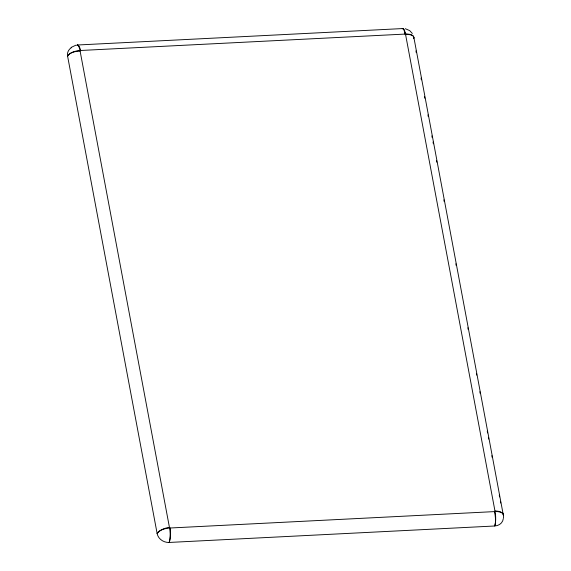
<?xml version="1.0" encoding="UTF-8"?>
<svg xmlns="http://www.w3.org/2000/svg" width="571" height="571" viewBox="0 0 571 571"><rect width="100%" height="100%" fill="white"/><g stroke="black" fill="none" stroke-linecap="round" stroke-linejoin="round"><path stroke-width="0.86" d="M503.543 516.041L503.501 517.911M503.408 514.864L503.408 514.842A10.635 4.832 -10.6 0 0 495.078 511.573L495.007 510.966L496.299 511.016A10.621 4.989 -6.6 0 1 503.408 514.842L503.401 515.499L413.854 37.365A10.635 4.832 -10.6 0 0 406.837 34.032L404.832 34.053L404.682 32.918A10.621 2.384 -89.5 0 0 402.22 28.857A10.635 2.712 87.1 0 1 405.267 32.89L495.078 511.573A10.635 2.712 87.1 0 1 495.178 524.356L494.686 525.998L169.173 542.45A10.635 9.079 22.7 0 1 157.161 533.657L67.592 56.144A10.635 9.079 22.7 0 1 71.218 47.821M413.854 37.365L413.64 38.65L413.854 37.365A10.621 4.639 -14.6 0 0 406.973 34.56L405.667 34.667L405.51 34.06L79.997 50.512A10.635 4.832 -10.6 0 0 68.499 54.802L67.592 56.144L68.499 54.823A10.621 4.989 -6.6 0 1 78.705 51.154L80.068 51.126L79.997 50.512A10.635 2.712 87.1 0 0 76.728 45.309L76.75 45.309A10.621 3.019 83.7 0 1 80.333 49.277L80.661 50.441L79.997 50.512L169.566 528.032A10.635 2.712 87.1 0 1 169.666 540.808L169.173 542.45L169.666 540.808A10.621 2.384 -89.5 0 0 170.365 529.296L170.244 528.032L169.566 528.032A10.635 4.832 -10.6 0 0 158.06 532.322L157.161 533.657L158.06 532.322A10.621 4.639 -14.6 0 1 168.067 527.611L169.409 527.426L169.566 528.032L495.078 511.573L494.415 511.645L494.707 512.894A10.621 3.019 83.7 0 1 495.157 524.356L494.686 525.998A10.635 9.079 22.7 0 0 503.308 518.596M71.04 47.472L75.843 45.202M77.42 45.009L402.933 28.55M404.682 32.918L405.267 32.89M405.282 28.707L409.664 30.591L412.341 33.475M415.945 50.919L416.273 52.668M421.041 78.077L421.369 79.833M424.489 96.478L424.817 98.226M427.943 114.878L428.271 116.627M431.883 135.905L432.211 137.661M433.032 142.036L433.36 143.792M436.487 160.437L436.815 162.193M443.881 199.864L444.209 201.62M455.879 263.823L456.208 265.579M467.877 327.79L468.206 329.538M476.421 373.348L476.749 375.104M479.868 391.749L480.204 393.498M487.27 431.176L487.598 432.932M488.419 437.307L488.747 439.063M491.867 455.708L492.195 457.464M499.261 495.136L499.589 496.891M500.417 501.274L500.746 503.022M406.837 34.032L406.937 34.567"/></g></svg>
